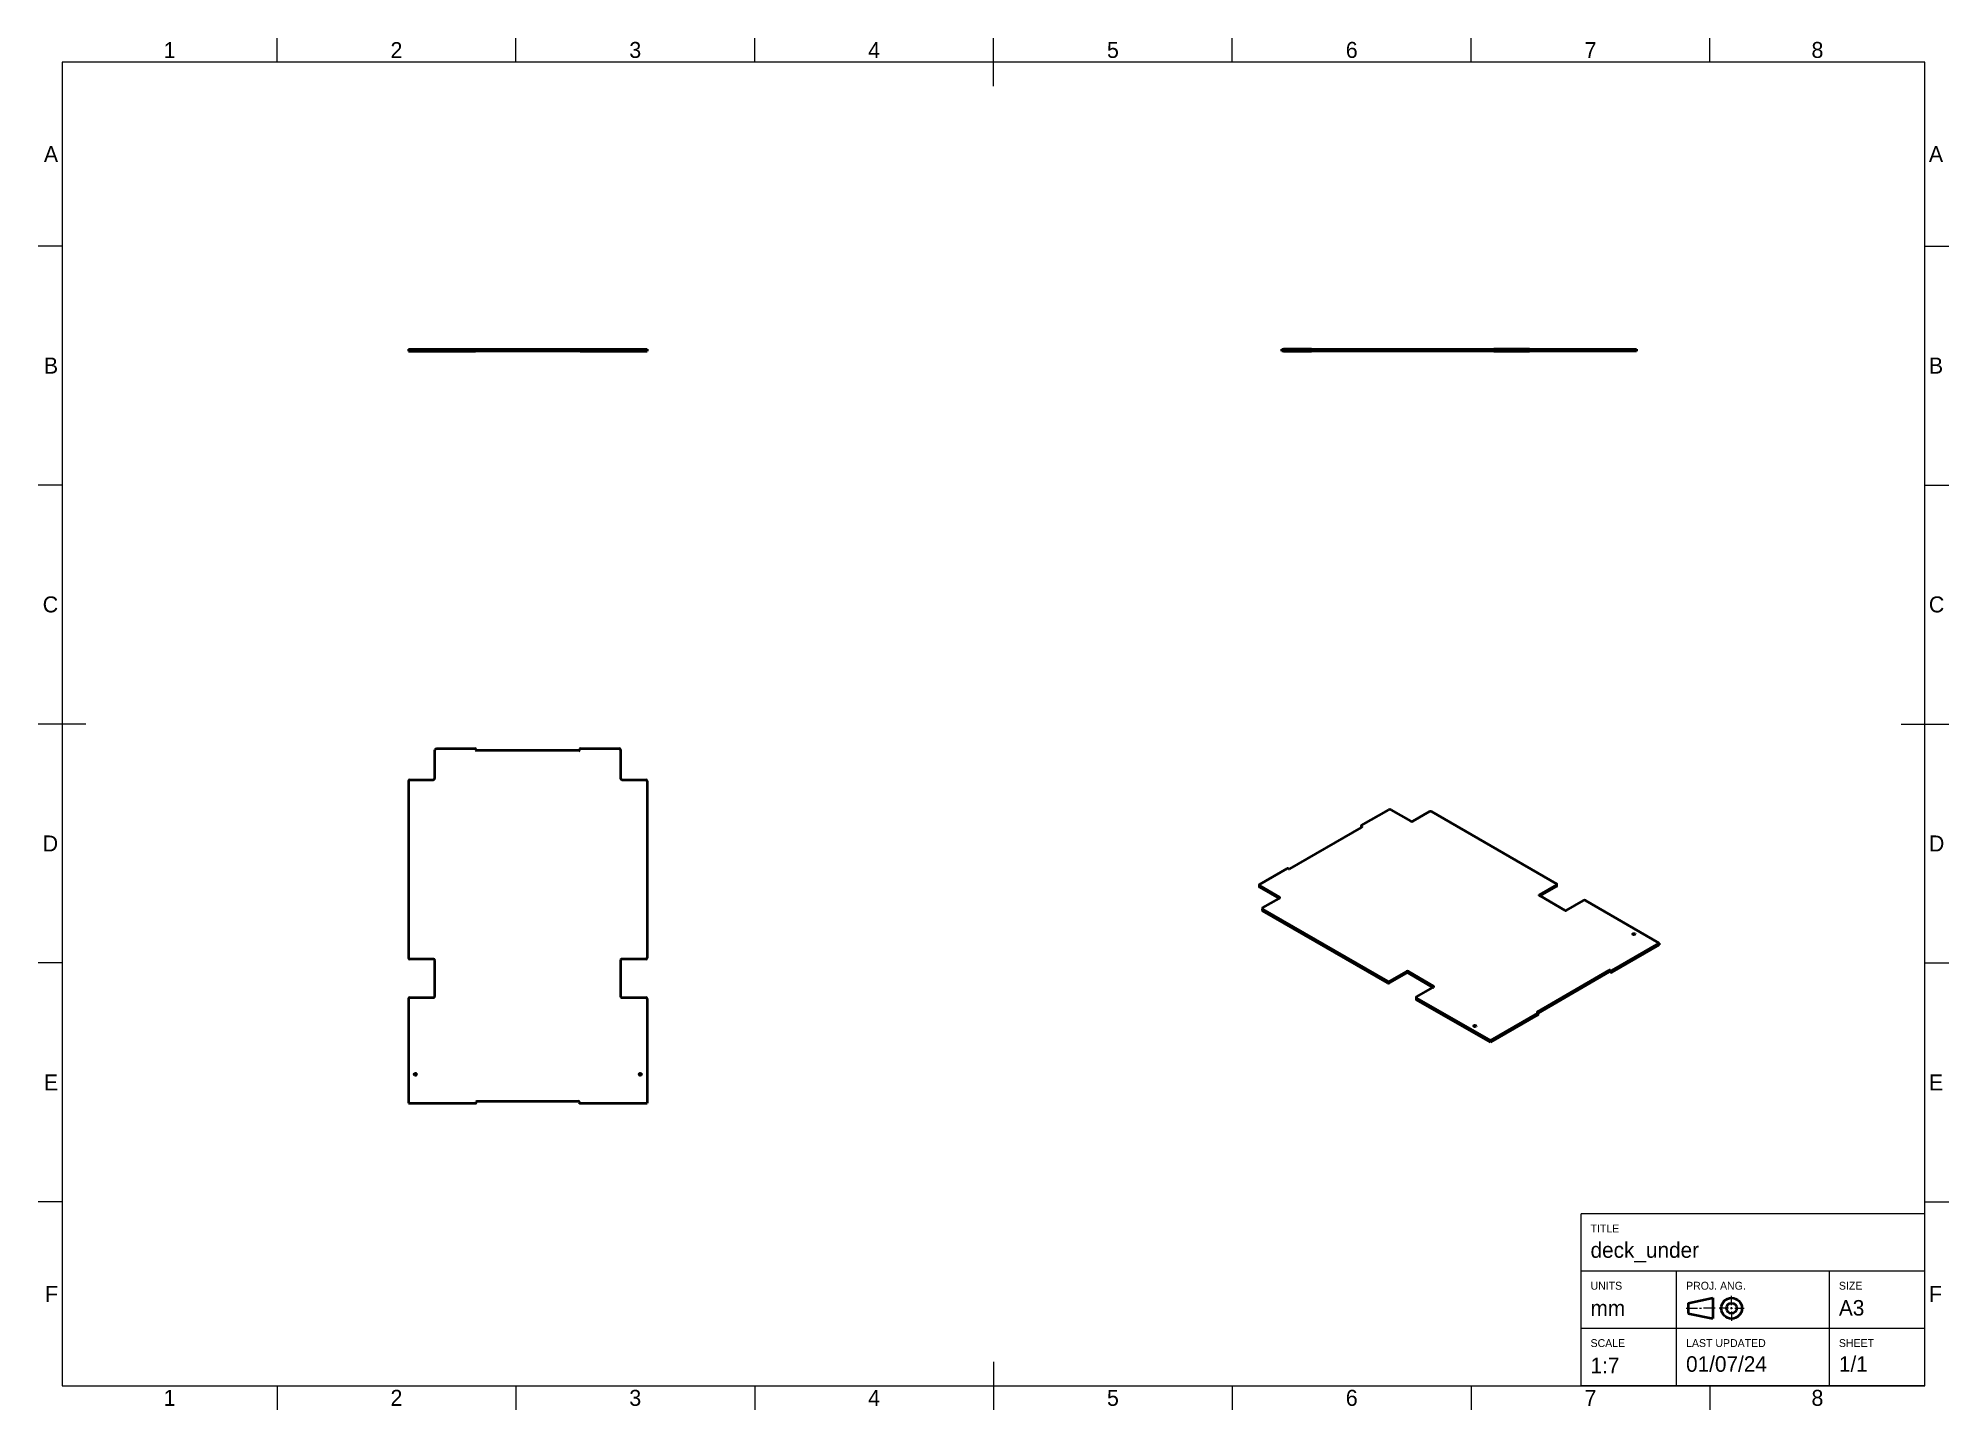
# Model space of a CAD drawing. Header units: millimetres. Extents: x 15 to 415, y 5 to 292.
import ezdxf

# ---------------------------------------------------------------- set-up
doc = ezdxf.new("R2010")
doc.units = ezdxf.units.MM
doc.layers.add('Border', color=7, linetype='Continuous')
doc.layers.add('Geometries', color=7, linetype='Continuous')
doc.styles.add('Shapr0', font='txt', dxfattribs={"height": 3.3495})
doc.styles.add('Shapr10', font='txt', dxfattribs={"height": 3.3495})
doc.styles.add('Shapr11', font='txt', dxfattribs={"height": 3.3495})
doc.styles.add('Shapr12', font='txt', dxfattribs={"height": 3.3495})
doc.styles.add('Shapr13', font='txt', dxfattribs={"height": 3.3495})
doc.styles.add('Shapr14', font='txt', dxfattribs={"height": 3.3495})
doc.styles.add('Shapr2', font='txt', dxfattribs={"height": 3.3495})
doc.styles.add('Shapr3', font='txt', dxfattribs={"height": 3.3495})
doc.styles.add('Shapr4', font='txt', dxfattribs={"height": 3.3495})
doc.styles.add('Shapr5', font='txt', dxfattribs={"height": 3.3495})
doc.styles.add('Shapr6', font='txt', dxfattribs={"height": 3.3495})
doc.styles.add('Shapr7', font='txt', dxfattribs={"height": 3.3495})
doc.styles.add('Shapr8', font='txt', dxfattribs={"height": 3.3495})
doc.styles.add('Shapr9', font='txt', dxfattribs={"height": 3.3495})

# ---------------------------------------------------------------- blocks, each defined once
blk = doc.blocks.new('*U2')
at = {"layer": 'Border', "linetype": 'Continuous', "lineweight": 15}
for p, q in [((410, 46), (338, 46)), ((338, 10), (338, 46)), ((410, 10), (410, 46)), ((410, 34), (338, 34)), ((358, 10), (358, 34)), ((390, 10), (390, 34)), ((369.53, 26.88), (369.53, 28.83)), ((360, 26.23), (362.38, 26.23)), ((362.82, 26.23), (363.25, 26.23)), ((366.07, 26.23), (363.68, 26.23)), ((368.88, 26.23), (366.93, 26.23)), ((369.32, 26.23), (369.75, 26.23)), ((369.53, 26.02), (369.53, 26.45)), ((369.53, 25.58), (369.53, 23.63)), ((370.18, 26.23), (372.13, 26.23)), ((410, 22), (338, 22)), ((410, 10), (338, 10))]:
    blk.add_line(p, q, dxfattribs=at)
at = {"layer": 'Border', "linetype": 'Continuous', "lineweight": 40}
for p, q in [((360.43, 27.32), (365.63, 28.4)), ((365.63, 28.4), (365.63, 24.07)), ((360.43, 27.32), (360.43, 25.15)), ((360.43, 25.15), (365.63, 24.07))]:
    blk.add_line(p, q, dxfattribs=at)
for radius in [2.17, 1.08]:
    blk.add_circle((369.53, 26.23), radius, dxfattribs=at)

msp = doc.modelspace()

# ---------------------------------------------------------------- linework, layer by layer
at = {"layer": 'Border', "linetype": 'Continuous', "lineweight": 15}
for p, q in [((65, 287), (65, 292)), ((115, 287), (115, 292)), ((165, 287), (165, 292)), ((215, 282), (215, 292)), ((265, 287), (265, 292)), ((315, 287), (315, 292)), ((365, 287), (365, 292)), ((410, 287), (20, 287)), ((20, 287), (20, 10)), ((410, 10), (410, 287)), ((20, 248.5), (15, 248.5)), ((410, 248.5), (415, 248.5)), ((20, 198.5), (15, 198.5)), ((410, 198.5), (415, 198.5)), ((25, 148.5), (15, 148.5)), ((405, 148.5), (415, 148.5)), ((20, 98.5), (15, 98.5)), ((410, 98.5), (415, 98.5)), ((20, 48.5), (15, 48.5)), ((410, 48.5), (415, 48.5)), ((215, 15), (215, 5)), ((20, 10), (410, 10)), ((65, 10), (65, 5)), ((115, 10), (115, 5)), ((165, 10), (165, 5)), ((265, 10), (265, 5)), ((315, 10), (315, 5)), ((365, 10), (365, 5))]:
    msp.add_line(p, q, dxfattribs=at)
at = {"layer": 'Geometries', "linetype": 'Continuous', "lineweight": 40}
for p, q in [((92.5, 226.96), (92.5, 226.54)), ((92.5, 226.96), (106.57, 226.96)), ((92.5, 226.54), (106.57, 226.54)), ((106.57, 226.54), (106.57, 226.96)), ((106.57, 226.96), (106.71, 226.96)), ((106.71, 226.54), (106.57, 226.54)), ((106.71, 226.96), (106.71, 226.54)), ((106.71, 226.96), (106.86, 226.96)), ((106.86, 226.54), (106.71, 226.54)), ((106.86, 226.96), (106.86, 226.54)), ((106.86, 226.96), (128.14, 226.96)), ((128.14, 226.54), (106.86, 226.54)), ((128.14, 226.54), (128.14, 226.96)), ((128.14, 226.96), (128.29, 226.96)), ((128.29, 226.54), (128.14, 226.54)), ((128.29, 226.54), (128.29, 226.96)), ((128.29, 226.96), (128.43, 226.96)), ((128.43, 226.54), (128.29, 226.54)), ((128.43, 226.96), (128.43, 226.54)), ((128.43, 226.96), (142.5, 226.96)), ((128.43, 226.54), (142.5, 226.54)), ((142.5, 226.96), (142.5, 226.54)), ((275.39, 226.54), (275.39, 226.96)), ((275.39, 226.96), (275.4, 226.96)), ((275.4, 226.54), (275.39, 226.54)), ((275.4, 226.54), (275.4, 226.96)), ((275.4, 226.96), (275.69, 226.96)), ((275.69, 226.54), (275.4, 226.54)), ((275.69, 226.96), (275.69, 226.54)), ((281.61, 226.96), (275.69, 226.96)), ((275.69, 226.54), (281.61, 226.54)), ((281.61, 226.54), (281.61, 226.96)), ((281.61, 226.96), (281.9, 226.96)), ((281.9, 226.54), (281.61, 226.54)), ((281.9, 226.54), (281.9, 226.96)), ((281.9, 226.96), (282.19, 226.96)), ((282.19, 226.54), (281.9, 226.54)), ((282.19, 226.96), (282.19, 226.54)), ((282.19, 226.96), (319.19, 226.96)), ((319.19, 226.54), (282.19, 226.54)), ((319.19, 226.54), (319.19, 226.96)), ((319.19, 226.96), (319.47, 226.96)), ((319.47, 226.54), (319.19, 226.54)), ((319.47, 226.96), (319.47, 226.54)), ((319.47, 226.96), (319.76, 226.96)), ((319.76, 226.54), (319.47, 226.54)), ((319.76, 226.96), (319.76, 226.54)), ((327.19, 226.96), (319.76, 226.96)), ((319.76, 226.54), (327.19, 226.54)), ((327.19, 226.54), (327.19, 226.96)), ((327.19, 226.96), (327.47, 226.96)), ((327.47, 226.54), (327.19, 226.54)), ((327.47, 226.54), (327.47, 226.96)), ((327.47, 226.96), (327.76, 226.96)), ((327.76, 226.54), (327.47, 226.54)), ((327.76, 226.96), (327.76, 226.54)), ((327.76, 226.96), (349.61, 226.96)), ((349.61, 226.54), (327.76, 226.54)), ((349.61, 226.96), (349.61, 226.54)), ((98.07, 137.14), (98.07, 143.06)), ((98.36, 143.35), (106.5, 143.35)), ((106.64, 143.06), (106.64, 143.21)), ((128.21, 142.92), (106.79, 142.92)), ((128.36, 143.22), (128.36, 143.06)), ((128.5, 143.36), (136.64, 143.36)), ((136.93, 143.08), (136.93, 137.14)), ((92.5, 136.56), (92.5, 99.56)), ((92.79, 136.85), (97.79, 136.85)), ((137.21, 136.85), (142.21, 136.85)), ((142.5, 136.56), (142.5, 99.56)), ((292, 127.24), (297.76, 130.56)), ((298.16, 130.56), (302.36, 128.14)), ((302.77, 128.14), (306.3, 130.18)), ((306.71, 130.18), (332.87, 115.07)), ((291.96, 126.85), (276.96, 118.19)), ((291.96, 127.18), (291.96, 126.85)), ((292, 126.88), (291.96, 126.85)), ((292, 127.12), (292.11, 127.06)), ((292, 127.12), (292, 126.88)), ((292.11, 126.94), (292, 126.88)), ((292.11, 126.94), (292.11, 127.06)), ((270.7, 114.93), (276.45, 118.25)), ((276.76, 118.19), (276.66, 118.25)), ((270.61, 114.81), (270.61, 114.46)), ((274.89, 112.27), (270.7, 114.69)), ((270.7, 114.69), (270.7, 114.34)), ((270.7, 114.34), (274.79, 111.98)), ((274.79, 111.98), (274.89, 112.04)), ((274.89, 112.04), (274.89, 112.27)), ((332.87, 114.84), (329.23, 112.74)), ((329.23, 112.74), (329.23, 112.62)), ((329.23, 112.62), (329.44, 112.51)), ((329.44, 112.51), (332.87, 114.49)), ((329.44, 112.51), (334.69, 109.47)), ((332.87, 114.49), (332.87, 114.84)), ((332.95, 114.61), (332.95, 114.96)), ((271.27, 109.88), (271.27, 109.53)), ((271.35, 110), (274.79, 111.98)), ((271.35, 109.77), (297.52, 94.66)), ((271.35, 109.77), (271.35, 109.42)), ((297.52, 94.31), (271.35, 109.42)), ((334.89, 109.47), (338.53, 111.57)), ((338.93, 111.57), (354.39, 102.65)), ((344.44, 96.91), (354.39, 102.65)), ((344.44, 96.56), (354.39, 102.3)), ((354.39, 102.65), (354.39, 102.3)), ((97.79, 99.28), (92.79, 99.28)), ((98.07, 91.56), (98.07, 98.99)), ((136.93, 99.14), (136.93, 91.42)), ((142.21, 99.28), (137.07, 99.28)), ((301.46, 96.7), (297.92, 94.66)), ((297.92, 94.31), (301.46, 96.35)), ((301.46, 96.35), (301.46, 96.7)), ((307.11, 93.67), (301.86, 96.7)), ((301.86, 96.7), (301.86, 96.35)), ((301.86, 96.35), (307.01, 93.38)), ((328.88, 88.27), (343.93, 96.96)), ((343.93, 96.61), (329.02, 88.01)), ((343.93, 96.61), (343.93, 96.96)), ((344.13, 96.96), (344.13, 96.61)), ((344.13, 96.96), (344.24, 96.91)), ((344.24, 96.56), (344.13, 96.61)), ((344.24, 96.56), (344.24, 96.91)), ((344.44, 96.91), (344.44, 96.56)), ((297.52, 94.31), (297.52, 94.66)), ((297.92, 94.66), (297.92, 94.31)), ((303.58, 91.39), (307.01, 93.38)), ((307.01, 93.38), (307.11, 93.44)), ((307.11, 93.44), (307.11, 93.67)), ((92.5, 90.99), (92.5, 69.14)), ((92.79, 91.28), (97.79, 91.28)), ((137.07, 91.28), (142.21, 91.28)), ((142.5, 90.99), (142.5, 69.14)), ((303.49, 91.28), (303.49, 90.93)), ((303.58, 91.16), (319.03, 82.24)), ((303.58, 91.16), (303.58, 90.81)), ((319.03, 81.89), (303.58, 90.81)), ((328.88, 88.27), (328.88, 88.16)), ((328.98, 88.1), (328.88, 88.16)), ((329.02, 88.01), (329.02, 88.04)), ((329.02, 87.69), (329.02, 88.01)), ((319.03, 82.24), (328.98, 87.98)), ((319.03, 81.89), (328.98, 87.63)), ((328.98, 87.63), (328.98, 87.98)), ((319.03, 82.24), (319.03, 81.89)), ((92.5, 69.14), (106.57, 69.14)), ((106.71, 69.28), (106.71, 69.42)), ((106.86, 69.56), (128.14, 69.56)), ((128.29, 69.42), (128.29, 69.28)), ((128.43, 69.14), (142.5, 69.14))]:
    msp.add_line(p, q, dxfattribs=at)
for centre in [(93.96, 75.19), (141.04, 75.19)]:
    msp.add_circle(centre, 0.257, dxfattribs=at)
for centre, radius, start, end in [((98.36, 143.06), 0.286, 90, 180), ((106.5, 143.21), 0.143, 0, 90), ((106.79, 143.06), 0.143, 180, 270), ((128.21, 143.06), 0.143, 270, 0), ((128.5, 143.22), 0.143, 90, 180), ((136.64, 143.08), 0.286, 0, 90), ((92.79, 136.56), 0.286, 90, 180), ((97.79, 137.14), 0.286, 270, 0), ((137.21, 137.14), 0.286, 180, 270), ((142.21, 136.56), 0.286, 0, 90), ((92.79, 99.56), 0.286, 180, 270), ((97.79, 98.99), 0.286, 0, 90), ((137.07, 99.14), 0.143, 90, 180), ((142.21, 99.56), 0.286, 270, 0), ((92.79, 90.99), 0.286, 90, 180), ((97.79, 91.56), 0.286, 270, 0), ((137.07, 91.42), 0.143, 180, 270), ((142.21, 90.99), 0.286, 0, 90), ((106.57, 69.28), 0.143, 270, 0), ((106.86, 69.42), 0.143, 90, 180), ((128.14, 69.42), 0.143, 0, 90), ((128.43, 69.28), 0.143, 180, 270)]:
    msp.add_arc(centre, radius, start, end, dxfattribs=at)
for centre, major_axis, start_param, end_param in [((297.96, 130.45), (-0.286, 0), 3.926991, 5.497787), ((302.57, 128.25), (0.286, 0), 3.926991, 5.497787), ((306.51, 130.06), (-0.286, 0), 3.926991, 5.497787), ((292.1, 127.18), (-0.143, 0), 5.497787, 6.283185), ((292.1, 127.18), (-0.143, 0), 0, 0.785398), ((292.01, 127), (0.143, 0), 5.497787, 7.068583), ((276.56, 118.19), (-0.143, 0), 3.926991, 5.497787), ((276.86, 118.25), (0.143, 0), 3.926991, 5.497787), ((270.9, 114.81), (-0.286, 0), 5.497787, 6.283185), ((270.9, 114.81), (-0.286, 0), 0, 0.785398), ((270.9, 114.46), (0.286, 0), 3.141593, 3.926991), ((274.69, 112.16), (0.286, 0), 5.497787, 7.068583), ((329.34, 112.68), (0.143, 0), 2.356194, 3.926991), ((332.67, 114.96), (-0.286, 0), 3.141593, 3.926991), ((332.67, 114.96), (-0.286, 0), 2.356194, 3.141593), ((332.67, 114.61), (0.286, 0), 5.497787, 6.283185), ((271.55, 109.88), (-0.286, 0), 5.497787, 6.283185), ((271.55, 109.88), (-0.286, 0), 6.283185, 7.068583), ((271.55, 109.53), (0.286, 0), 3.141593, 3.926991), ((334.79, 109.53), (0.143, 0), 3.926991, 5.497787), ((338.73, 111.46), (-0.286, 0), 3.926991, 5.497787), ((301.66, 96.59), (0.286, 0), 0.785398, 2.356194), ((301.66, 96.24), (-0.286, 0), 3.926991, 5.497787), ((344.03, 96.91), (0.143, 0), 0.785398, 2.356194), ((344.03, 96.56), (-0.143, 0), 3.926991, 5.497787), ((344.34, 96.96), (-0.143, 0), 0.785398, 2.356194), ((344.34, 96.61), (0.143, 0), 3.926991, 5.497787), ((297.72, 94.78), (-0.286, 0), 0.785398, 2.356194), ((297.72, 94.43), (0.286, 0), 3.926991, 5.497787), ((306.91, 93.55), (0.286, 0), 5.497787, 7.068583), ((303.78, 91.28), (-0.286, 0), 5.497787, 6.283185), ((303.78, 91.28), (-0.286, 0), 0, 0.785398), ((303.78, 90.93), (0.286, 0), 3.141593, 3.926991), ((328.98, 88.22), (0.143, 0), 2.356194, 3.926991), ((328.88, 88.04), (-0.143, 0), 3.141593, 3.926991), ((328.88, 88.04), (-0.143, 0), 2.356194, 3.141593), ((328.88, 87.69), (0.143, 0), 5.497787, 6.283185)]:
    msp.add_ellipse(centre, major_axis=major_axis, ratio=0.57735, start_param=start_param, end_param=end_param, dxfattribs=at)
for centre in [(349.07, 104.53), (315.78, 85.31)]:
    msp.add_ellipse(centre, major_axis=(0.257, 0), ratio=0.57735, dxfattribs=at)

# ---------------------------------------------------------------- block references
msp.add_blockref('*U2', (0, 0))

# ---------------------------------------------------------------- texts
at = {"layer": 'Border', "linetype": 'Continuous', "lineweight": 15, "char_height": 3.35, "width": 3.3495, "style": 'Shapr0'}
for s, insert, attachment_point in [('1', (42.5, 287.83), 8), ('2', (90, 287.83), 8), ('3', (140, 287.83), 8), ('4', (190, 287.83), 8), ('5', (240, 287.83), 8), ('6', (290, 287.83), 8), ('7', (340, 287.83), 8), ('8', (387.5, 287.83), 8), ('A', (19.17, 267.75), 6), ('A', (410.83, 267.75), 4), ('B', (19.17, 223.5), 6), ('B', (410.83, 223.5), 4), ('C', (19.17, 173.5), 6), ('C', (410.83, 173.5), 4), ('D', (19.17, 123.5), 6), ('D', (410.83, 123.5), 4), ('E', (19.17, 73.5), 6), ('E', (410.83, 73.5), 4), ('F', (19.17, 29.25), 6), ('F', (410.83, 29.25), 4), ('1', (42.5, 9.17), 2), ('2', (90, 9.17), 2), ('3', (140, 9.17), 2), ('4', (190, 9.17), 2), ('5', (240, 9.17), 2), ('6', (290, 9.17), 2), ('7', (340, 9.17), 2), ('8', (387.5, 9.17), 2)]:
    msp.add_mtext(s, dxfattribs=dict(at, insert=insert, attachment_point=attachment_point))
at = {"layer": 'Border', "linetype": 'Continuous', "lineweight": 15, "attachment_point": 1}
for s, insert, char_height, style in [('TITLE', (340, 43.75), 1.65, 'Shapr2'), ('deck_under', (340, 40.05), 3.25, 'Shapr3'), ('UNITS', (340, 31.78), 1.65, 'Shapr4'), ('PROJ. ANG.', (360, 31.78), 1.65, 'Shapr7'), ('A3', (392, 27.96), 3.25, 'Shapr9'), ('SIZE', (392, 31.78), 1.65, 'Shapr8'), ('mm', (340, 27.9), 3.25, 'Shapr5'), ('SCALE', (340, 19.78), 1.65, 'Shapr6'), ('01/07/24', (360, 16.2), 3.25, 'Shapr12'), ('LAST UPDATED', (360, 19.78), 1.65, 'Shapr11'), ('SHEET', (392, 19.78), 1.65, 'Shapr13'), ('1/1', (392, 16.2), 3.25, 'Shapr14'), ('1:7', (340, 15.9), 3.25, 'Shapr10')]:
    msp.add_mtext(s, dxfattribs=dict(at, insert=insert, char_height=char_height, style=style))

doc.saveas('drawing.dxf')
